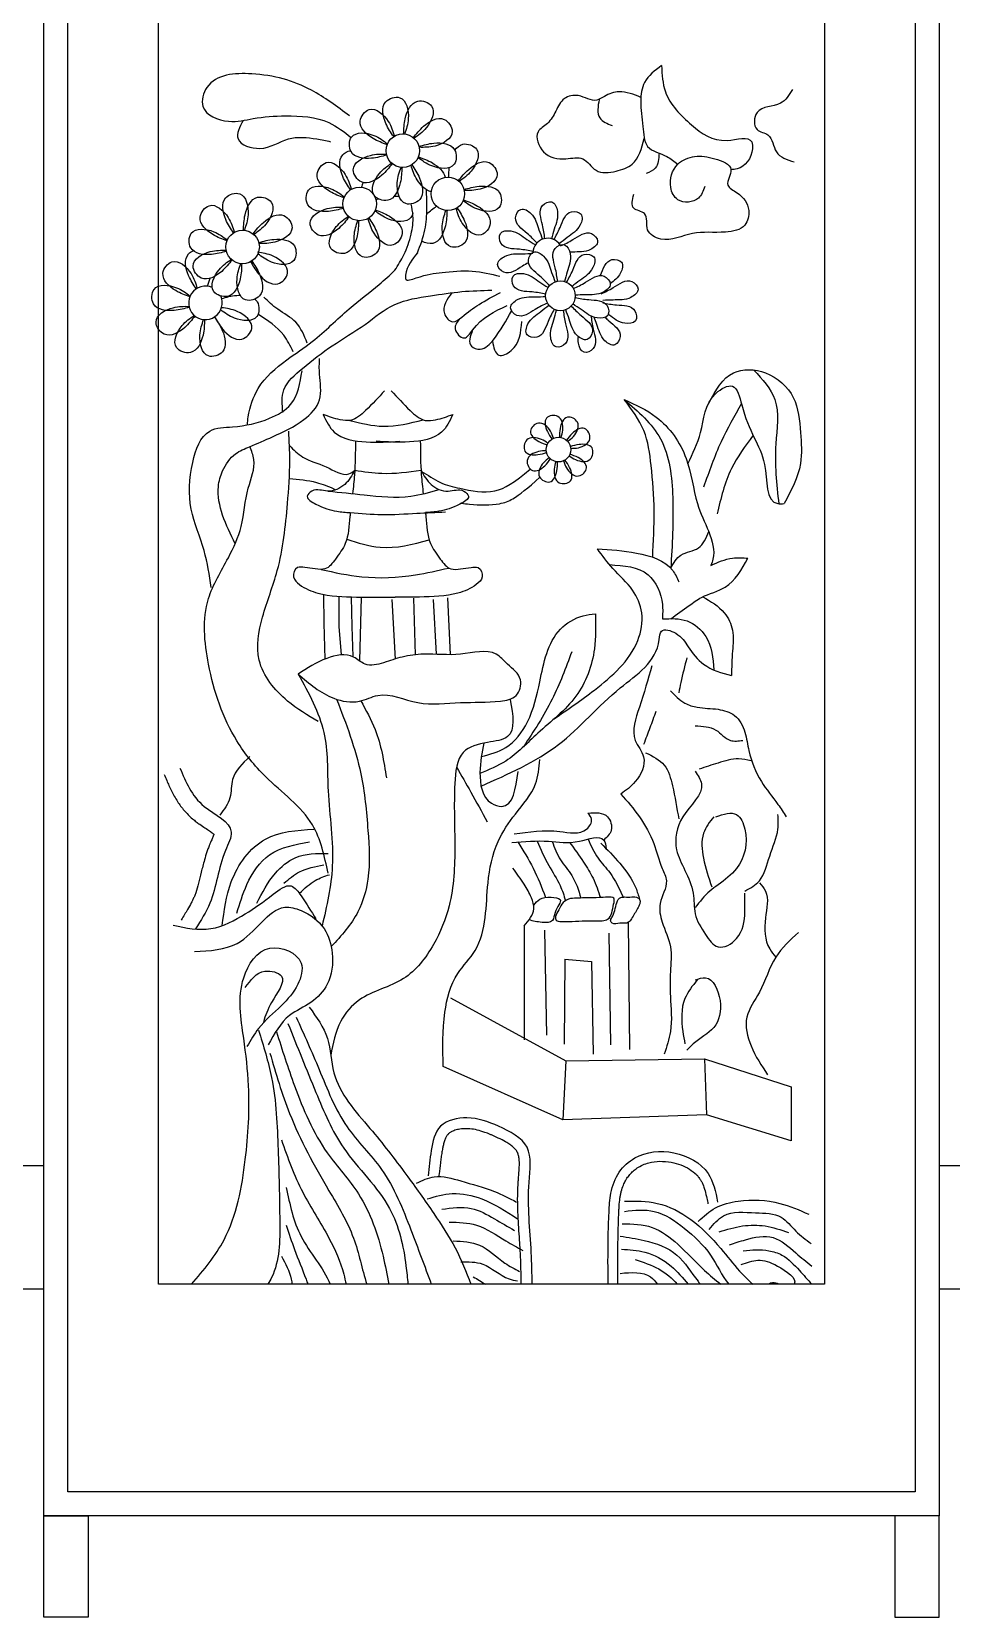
# Model space of a CAD drawing. Extents: x -66030 to 95157, y -13132 to 45879.
# Drawn here: x 17069 to 17836, y 3792 to 5115 of the extents above; entities that cross this region are included whole.
import ezdxf

# ---------------------------------------------------------------- set-up
doc = ezdxf.new("R2010")
doc.units = 0
doc.header["$LTSCALE"] = 100
doc.header["$MEASUREMENT"] = 0
doc.layers.add('7', color=105, linetype='CONTINUOUS')

msp = doc.modelspace()

# ---------------------------------------------------------------- linework, layer by layer
at = {"layer": '7'}
for p, q in [((17312.1, 4645.3), (17312.2, 4621.3)), ((17324.7, 4643.7), (17324.8, 4618.6)), ((17335.2, 4643.2), (17335.7, 4618.6)), ((17343.4, 4643.1), (17342, 4590)), ((17369, 4641), (17371.7, 4591.4)), ((17387.1, 4642.1), (17388.4, 4595)), ((17403.5, 4641), (17406.1, 4595.4)), ((17415.5, 4642.6), (17417.7, 4595.1)), ((17312.2, 4621.3), (17313.2, 4591.4)), ((17324.8, 4618.6), (17326.7, 4594.9)), ((17335.7, 4618.6), (17336.5, 4593.5)), ((17479.4, 4368.8), (17479.4, 4273.7)), ((17566.1, 4371.5), (17567.4, 4265.7)), ((17496.3, 4365.2), (17498.2, 4277.7)), ((17550.2, 4362.7), (17551.5, 4269.5)), ((17513.5, 4341.1), (17512.8, 4270.1)), ((17513.5, 4341.1), (17535.7, 4339.2)), ((17535.7, 4339.2), (17536.9, 4261.9))]:
    msp.add_line(p, q, dxfattribs=at)
for points in [[(17078.8, 5938), (17825.7, 5938), (17825.7, 3876.5), (17078.8, 3876.5)], [(17098.8, 5918), (17805.7, 5918), (17805.7, 3896.5), (17098.8, 3896.5)], [(17174.4, 5562.4), (17730, 5562.4), (17730, 4069.8), (17174.4, 4069.8)], [(17058.4, 4066.1), (17078.8, 4066.1), (17078.8, 4168.5), (17058.4, 4168.5)], [(17825.7, 4066.1), (17846, 4066.1), (17846, 4168.5), (17825.7, 4168.5)], [(17078.8, 3876.5), (17115.7, 3876.5), (17115.7, 3791.9), (17078.8, 3791.9)], [(17825.7, 3876.5), (17788.7, 3876.5), (17788.7, 3791.9), (17825.7, 3791.9)]]:
    msp.add_lwpolyline(points, close=True, dxfattribs=at)
for points in [[(17418.1, 4308.7), (17514.1, 4256.2), (17629.9, 4257.8), (17702.3, 4234.5), (17702.3, 4189.5), (17631.5, 4211.2), (17511.7, 4207.1), (17411.9, 4251.4)], [(17514.1, 4256.2), (17511.7, 4207.1)], [(17629.9, 4257.8), (17631.5, 4211.2)]]:
    msp.add_lwpolyline(points, dxfattribs=at)
for centre, radius in [((17378.2, 5015.6), 14), ((17415.8, 4979.6), 14), ((17342.2, 4971.2), 14), ((17244.5, 4935.3), 14), ((17509.7, 4894.5), 12.4), ((17508.1, 4766.2), 10.3)]:
    msp.add_circle(centre, radius, dxfattribs=at)
for centre, radius, start, end in [((17499.1, 4930.1), 12.4, 33.0658, 177.3592), ((17213.5, 4888.6), 14, 65.8887, 24.4904)]:
    msp.add_arc(centre, radius, start, end, dxfattribs=at)
for points in [[(17333.6, 5044.6), (17301.9, 5066.1), (17252.1, 5079.7), (17214.8, 5068.4), (17211.4, 5052.5), (17232.9, 5040.1), (17253.3, 5042.4), (17280.4, 5044.6), (17316.6, 5039), (17335.2, 5026.6)], [(17594.1, 5086.6), (17579.9, 5072.5), (17576.7, 5057), (17578.6, 5035.8), (17582.5, 5019.1), (17598.6, 5010.7), (17607.6, 5004.3)], [(17594.1, 5086.6), (17597.3, 5064.7), (17619.2, 5037.1), (17648.8, 5024.2), (17669.3, 5022.9), (17670, 5017.2), (17657.1, 5000.4), (17652, 4999.8)], [(17370.6, 5027.3), (17364.1, 5038.4), (17364, 5056.4), (17375.7, 5059.8), (17382.8, 5042.4), (17379.7, 5029.5)], [(17378.9, 5029.6), (17380.2, 5042.3), (17390.7, 5056.9), (17402.2, 5052.8), (17397.7, 5034.6), (17387.6, 5025.9)], [(17576.8, 5060.1), (17558.7, 5064.7), (17546.4, 5060.9), (17540, 5057.7), (17524.6, 5061.5), (17513, 5059), (17505.9, 5048.7), (17498.8, 5038.4), (17491.1, 5031.3), (17495.6, 5014.6), (17514.3, 5008.8), (17528.4, 5008.8), (17539.4, 4999.2), (17556.1, 4998.5), (17569.6, 5004.3), (17579.7, 5025.7)], [(17542, 5058.4), (17542.6, 5042.9), (17552.9, 5036.5)], [(17703.4, 5066.7), (17693.2, 5055.1), (17673.8, 5047.4), (17673.8, 5033.2), (17682.9, 5028.7), (17689.9, 5014.6), (17704.7, 5006.2)], [(17245, 5040.8), (17240.8, 5025.4), (17258.9, 5017.5), (17282.7, 5025.4), (17306.5, 5025.4), (17317.8, 5023.1)], [(17365.1, 5020.6), (17353.4, 5025.8), (17342.7, 5040.3), (17350.2, 5049.9), (17366.1, 5040), (17371.2, 5027.7)], [(17387, 5026.4), (17395.6, 5036), (17412.6, 5041.7), (17419.5, 5031.6), (17405.1, 5019.5), (17391.9, 5018.4)], [(17364.7, 5012), (17352.1, 5009.3), (17335, 5014.8), (17335.4, 5026.9), (17354.1, 5028.3), (17365.4, 5021.3)], [(17391.7, 5019.2), (17404.2, 5021.9), (17421.4, 5016.4), (17421, 5004.3), (17402.3, 5002.9), (17390.9, 5009.9)], [(17329.1, 4976.3), (17317.4, 4981.5), (17306.7, 4996), (17314.2, 5005.6), (17330.1, 4995.7), (17335.2, 4983.4)], [(17369.4, 5004.7), (17360.8, 4995.2), (17343.7, 4989.5), (17336.9, 4999.6), (17351.2, 5011.7), (17364.5, 5012.7)], [(17377.4, 5001.6), (17376.1, 4988.8), (17365.6, 4974.2), (17354.2, 4978.4), (17358.7, 4996.6), (17368.8, 5005.2)], [(17385.8, 5003.9), (17392.2, 4992.7), (17392.3, 4974.8), (17380.6, 4971.4), (17373.6, 4988.8), (17376.7, 5001.7)], [(17424.6, 4990.5), (17433.2, 5000), (17450.2, 5005.7), (17457, 4995.6), (17442.7, 4983.5), (17429.4, 4982.5)], [(17630.1, 4985.7), (17624.9, 4976), (17607.6, 4974.7), (17601.8, 4985), (17607.6, 5004.3), (17621.7, 5010.7), (17638.5, 5008.8), (17652, 4999.8), (17649.4, 4986.9), (17657.1, 4980.5), (17666.8, 4965.7), (17663.6, 4953.5), (17647.5, 4947.7), (17619.8, 4946.4), (17593.4, 4941.9), (17582.5, 4949.6), (17579.9, 4963.1), (17570.9, 4967.6), (17570.9, 4979.2)], [(17592, 5013.5), (17588.9, 5001.1), (17581.2, 4996.6)], [(17236.9, 4947.1), (17230.5, 4958.2), (17230.4, 4976.2), (17242.1, 4979.6), (17249.1, 4962.2), (17246, 4949.2)], [(17245.3, 4949.3), (17246.6, 4962.1), (17257.1, 4976.7), (17268.5, 4972.6), (17264, 4954.3), (17253.9, 4945.7)], [(17328.7, 4967.6), (17316.1, 4964.9), (17299, 4970.4), (17299.4, 4982.6), (17318.1, 4983.9), (17329.4, 4977)], [(17390.4, 4930.4), (17396.7, 4949.6), (17398.3, 4967.5), (17397.9, 4983)], [(17428.8, 4974.6), (17440.6, 4969.4), (17451.2, 4954.9), (17443.7, 4945.3), (17427.8, 4955.2), (17422.7, 4967.5)], [(17429.3, 4983.2), (17441.8, 4985.9), (17459, 4980.5), (17458.6, 4968.3), (17439.9, 4967), (17428.5, 4973.9)], [(17231.5, 4940.4), (17219.7, 4945.6), (17209.1, 4960.1), (17216.6, 4969.7), (17232.5, 4959.8), (17237.6, 4947.5)], [(17253.3, 4946.2), (17261.9, 4955.8), (17279, 4961.4), (17285.8, 4951.3), (17271.5, 4939.3), (17258.2, 4938.2)], [(17333.4, 4960.4), (17324.8, 4950.8), (17307.7, 4945.2), (17300.9, 4955.2), (17315.2, 4967.3), (17328.5, 4968.4)], [(17355.2, 4966.2), (17367, 4961), (17377.6, 4946.5), (17370.2, 4936.9), (17354.2, 4946.8), (17349.1, 4959.1)], [(17371.6, 4915.8), (17379.1, 4928.8), (17385.1, 4946), (17386.7, 4961.1), (17385.1, 4971.1)], [(17423.4, 4967.9), (17429.8, 4956.8), (17429.9, 4938.8), (17418.2, 4935.4), (17411.1, 4952.8), (17414.2, 4965.7)], [(17490.1, 4938.6), (17481.9, 4946.6), (17472.3, 4959.7), (17476.8, 4966.6), (17485.1, 4963.2), (17491.8, 4949.6), (17494.8, 4941.7)], [(17496.7, 4942.3), (17494.8, 4953.6), (17494.8, 4969.8), (17502.5, 4972.8), (17507.2, 4965.1), (17504.6, 4950.2), (17502.4, 4942)], [(17504.3, 4941.3), (17509.4, 4951.6), (17519, 4964.7), (17526.9, 4962.6), (17526.2, 4953.6), (17515.4, 4943.1), (17508.8, 4937.8)], [(17231, 4931.7), (17218.5, 4929), (17201.3, 4934.5), (17201.7, 4946.7), (17220.4, 4948), (17231.8, 4941.1)], [(17341.4, 4957.3), (17340.1, 4944.5), (17329.6, 4929.9), (17318.2, 4934), (17322.7, 4952.2), (17332.8, 4960.9)], [(17349.8, 4959.5), (17356.2, 4948.4), (17356.3, 4930.4), (17344.6, 4927), (17337.6, 4944.4), (17340.7, 4957.3)], [(17486.8, 4931.6), (17475.5, 4933.3), (17460.1, 4938.3), (17459.6, 4946.5), (17468.3, 4948.6), (17481.8, 4941.6), (17488.8, 4936.9)], [(17258, 4938.9), (17270.6, 4941.6), (17287.7, 4936.2), (17287.3, 4924), (17268.6, 4922.7), (17257.3, 4929.6)], [(17507.4, 4906.6), (17505.4, 4917.9), (17505.4, 4934.1), (17513.1, 4937.1), (17517.8, 4929.5), (17515.3, 4914.5), (17513, 4906.4)], [(17200.5, 4893.6), (17188.8, 4898.8), (17178.1, 4913.3), (17185.6, 4922.9), (17201.5, 4913), (17206.6, 4900.7)], [(17235.7, 4924.5), (17227.1, 4914.9), (17210.1, 4909.3), (17203.2, 4919.3), (17217.6, 4931.4), (17230.8, 4932.5)], [(17243.8, 4921.4), (17242.5, 4908.6), (17232, 4894), (17220.5, 4898.1), (17225, 4916.3), (17235.1, 4925)], [(17252.1, 4923.6), (17258.6, 4912.5), (17258.7, 4894.5), (17247, 4891.1), (17239.9, 4908.5), (17243, 4921.4)], [(17250.9, 4923.7), (17257.8, 4912.9), (17273.8, 4904.6), (17282.1, 4913.4), (17269.9, 4927.6), (17257, 4930.8)], [(17390.4, 4930.4), (17380.5, 4911.7), (17380.5, 4908.6), (17389.3, 4909.4), (17411, 4914), (17436.2, 4915.1), (17459.2, 4910.9)], [(17500.7, 4902.9), (17492.5, 4911), (17483, 4924.1), (17487.4, 4931), (17495.7, 4927.5), (17502.4, 4914), (17505.4, 4906.1)], [(17514.9, 4905.7), (17520, 4916), (17529.6, 4929.1), (17537.5, 4927), (17536.8, 4918), (17526, 4907.4), (17519.4, 4902.2)], [(17497.4, 4896), (17486.1, 4897.7), (17470.7, 4902.7), (17470.2, 4910.9), (17479, 4913), (17492.4, 4906), (17499.4, 4901.3)], [(17520.5, 4900.5), (17530.7, 4905.8), (17546.1, 4910.8), (17551.3, 4904.4), (17545.5, 4897.6), (17530.5, 4895.4), (17522.1, 4895)], [(17543.7, 4896.1), (17553.8, 4901.4), (17569.3, 4906.4), (17574.5, 4900), (17568.6, 4893.2), (17553.6, 4891), (17545.2, 4890.6)], [(17200, 4885), (17187.5, 4882.3), (17170.3, 4887.7), (17170.7, 4899.9), (17189.4, 4901.2), (17200.8, 4894.3)], [(17278.1, 4797.1), (17279, 4816.1), (17294.4, 4833.9), (17319.4, 4852.9), (17346.7, 4870.7), (17371.6, 4887.3), (17401.3, 4894.5), (17427.5, 4898), (17452.4, 4899.2)], [(17419.2, 4897.1), (17412.9, 4879.8), (17419.9, 4872.8), (17427.4, 4876.8), (17441.8, 4887.3), (17459.7, 4897.3)], [(17204.7, 4877.7), (17196.2, 4868.1), (17179.1, 4862.5), (17172.3, 4872.6), (17186.6, 4884.6), (17199.9, 4885.7)], [(17221, 4877.5), (17227.9, 4866.7), (17243.8, 4858.4), (17252.2, 4867.2), (17240, 4881.5), (17227.1, 4884.6)], [(17298.4, 4855), (17289, 4872.4), (17273.8, 4883.3), (17262.2, 4893.4)], [(17425.8, 4875.5), (17421.9, 4866.9), (17429.4, 4859.4), (17436.4, 4865.9), (17465.2, 4886.3)], [(17436.4, 4866), (17435.4, 4852.4), (17442.8, 4850), (17453.8, 4857.9), (17469, 4881.8)], [(17498.9, 4888.5), (17488.7, 4883.2), (17473.3, 4878.2), (17468.1, 4884.6), (17474, 4891.4), (17488.9, 4893.6), (17497.4, 4893.9)], [(17504.5, 4883.3), (17499.4, 4873), (17489.9, 4859.9), (17481.9, 4862), (17482.6, 4871), (17493.4, 4881.5), (17500, 4886.8)], [(17512.1, 4882.3), (17514, 4871), (17514, 4854.8), (17506.3, 4851.8), (17501.6, 4859.5), (17504.2, 4874.4), (17506.4, 4882.6)], [(17518.8, 4886), (17527, 4878), (17536.5, 4864.9), (17532, 4858), (17523.7, 4861.4), (17517, 4875), (17514.1, 4882.9)], [(17522, 4893), (17533.3, 4891.3), (17548.7, 4886.3), (17549.2, 4878.1), (17540.5, 4876), (17527.1, 4883), (17520, 4887.7)], [(17212.8, 4874.6), (17211.5, 4861.8), (17201, 4847.2), (17189.5, 4851.3), (17194, 4869.6), (17204.2, 4878.2)], [(17221.1, 4876.8), (17227.6, 4865.7), (17227.7, 4847.7), (17216, 4844.3), (17208.9, 4861.7), (17212, 4874.7)], [(17286.8, 4847.8), (17278.8, 4861.6), (17257.8, 4879)], [(17453, 4856.8), (17458.3, 4845), (17468.6, 4848.8), (17477.4, 4873.2)], [(17238.3, 4687.6), (17227.9, 4711.6), (17224.3, 4735.4), (17227.9, 4748.4), (17238.6, 4762.7), (17250.4, 4768.6), (17269.5, 4776.9), (17295.6, 4791.2), (17308.7, 4807.8), (17308.7, 4829.2), (17308.7, 4842.2)], [(17218.4, 4651.1), (17212.4, 4681.9), (17201.7, 4716.4), (17202.9, 4755.5), (17217.2, 4781.7), (17236.2, 4785.2), (17267.1, 4792.3), (17284.9, 4804.2), (17294.1, 4831.9)], [(17633.7, 4805.3), (17654.2, 4830.3), (17680.8, 4830.3), (17704, 4809.6), (17710, 4780.4), (17710, 4754.6), (17696.3, 4721.1)], [(17616.1, 4754.4), (17626.6, 4780.4), (17639.5, 4813.1), (17653.3, 4819.1), (17661, 4803.6), (17671.4, 4776.1), (17680, 4753.8), (17691.1, 4721.1), (17696.3, 4721.1)], [(17363, 4815.2), (17347.2, 4798.8), (17334.6, 4790.6), (17325.9, 4791.1), (17311.7, 4795.5)], [(17368.5, 4815.2), (17384.3, 4798.8), (17396.9, 4790.6), (17405.6, 4791.1), (17419.9, 4795.5)], [(17563, 4807.9), (17593.1, 4775.3), (17603.4, 4726.3), (17601.8, 4667.2)], [(17563, 4807.9), (17589.7, 4793.3), (17614.6, 4758.9), (17624.1, 4721.1), (17633.5, 4697.9)], [(17586.7, 4676.4), (17587.9, 4715.1), (17585.4, 4752.9), (17579.3, 4782.1), (17563, 4807.9)], [(17660.8, 4804.6), (17643.8, 4772.7), (17629.2, 4734.9)], [(17311.7, 4795.5), (17321, 4780.8), (17347.7, 4772.6), (17375.6, 4773.1)], [(17334.1, 4790.5), (17361.9, 4785.7), (17395.2, 4791)], [(17419.9, 4795.5), (17410.6, 4780.8), (17383.8, 4772.6), (17355.9, 4773.1)], [(17510.3, 4776.2), (17511.7, 4782.5), (17507.5, 4793.9), (17498.2, 4792.4), (17498.8, 4781.3), (17502.7, 4774.9)], [(17515.8, 4773), (17520.6, 4777.2), (17523.9, 4789), (17515.5, 4793.2), (17509.4, 4783.9), (17508.9, 4776.5)], [(17307.6, 4539.3), (17282, 4556.4), (17258.4, 4590.5), (17261.2, 4626.4), (17273.5, 4665.2), (17282, 4721.1), (17283.9, 4757.1), (17283, 4781.7)], [(17499.3, 4771.4), (17493.8, 4774.7), (17481.6, 4774.2), (17480.1, 4764.9), (17490.9, 4762), (17498.1, 4763.8)], [(17504, 4775.6), (17501.5, 4781.5), (17491.3, 4788.3), (17484.7, 4781.6), (17491.7, 4772.9), (17498.6, 4770.1)], [(17518.3, 4767.2), (17524.7, 4767.8), (17534.3, 4775.3), (17529.9, 4783.8), (17519.5, 4779.7), (17514.7, 4774.1)], [(17670.4, 4778.1), (17652.4, 4750.3), (17640.4, 4712.5)], [(17497.9, 4765.2), (17491.5, 4764.6), (17482, 4757.1), (17486.3, 4748.7), (17496.7, 4752.7), (17501.5, 4758.4)], [(17517, 4761), (17522.4, 4757.8), (17534.6, 4758.2), (17536.1, 4767.6), (17525.3, 4770.4), (17518.1, 4768.7)], [(17500.4, 4759.4), (17495.6, 4755.2), (17492.3, 4743.5), (17500.8, 4739.2), (17506.8, 4748.5), (17507.4, 4756)], [(17505.9, 4756.2), (17504.5, 4750), (17508.7, 4738.5), (17518, 4740), (17517.4, 4751.2), (17513.5, 4757.5)], [(17512.2, 4756.8), (17514.7, 4750.9), (17524.9, 4744.2), (17531.5, 4750.9), (17524.5, 4759.5), (17517.6, 4762.3)], [(17338.1, 4748.9), (17329.7, 4737.1), (17315.5, 4731.6), (17302.4, 4731.6), (17298.5, 4727.3), (17305.7, 4720.7), (17323.1, 4714.7), (17334.4, 4713.6)], [(17338.1, 4748.9), (17360.8, 4746.4), (17393.4, 4748.9)], [(17393.4, 4748.9), (17401.8, 4737.1), (17416, 4731.6), (17429.1, 4731.6), (17433, 4727.3), (17425.9, 4720.7), (17408.4, 4714.7), (17397.1, 4713.6)], [(17316, 4731.6), (17346.1, 4728.4), (17384.9, 4727.3), (17408.5, 4733)], [(17334.4, 4713.6), (17360.8, 4712), (17389.8, 4713.1), (17413.8, 4714.2)], [(17601.8, 4667.2), (17610.3, 4678.2), (17624.9, 4684.2), (17633.5, 4697.9)], [(17633.5, 4697.9), (17637, 4674.7), (17635.2, 4669.6)], [(17331.5, 4691.5), (17359.2, 4684.7), (17400.2, 4690.8)], [(17504.4, 4541.5), (17538.1, 4565.6), (17574.2, 4606.8), (17577.6, 4630), (17569.9, 4648.9), (17553.5, 4667), (17540.6, 4683.3)], [(17540.6, 4683.3), (17573.3, 4679.9), (17603.4, 4665.3), (17608.6, 4655.8)], [(17550.7, 4670.2), (17582.8, 4661.8), (17594.8, 4636.9), (17594.8, 4624.9)], [(17601.7, 4625.1), (17617.2, 4636.1), (17627.5, 4642.9), (17647.3, 4651.5), (17666.2, 4675.6)], [(17635.2, 4669.6), (17653.3, 4675.6), (17666.2, 4675.6)], [(17310, 4666.2), (17343.9, 4660.1), (17388.7, 4661.7), (17416.5, 4667.4)], [(17628.5, 4643.4), (17646.4, 4630), (17653.3, 4615.4), (17653.3, 4598.2), (17652.4, 4577.6)], [(17538.9, 4629.2), (17538.1, 4600), (17522.6, 4560.4), (17490.8, 4529.5), (17464.1, 4506.3), (17442.6, 4496)], [(17443.8, 4510.1), (17464.1, 4517.5), (17482.2, 4539), (17492.5, 4572.5), (17509.7, 4616.3), (17528.6, 4627.5), (17538.9, 4629.2)], [(17594.8, 4624.9), (17615.5, 4623.2), (17630.9, 4610.3), (17637.8, 4582.3)], [(17443.5, 4485.4), (17508, 4520.1), (17559.6, 4567.3), (17592.2, 4607.7), (17594, 4614.6), (17606, 4612.9), (17616.3, 4601.7), (17629.2, 4587.1), (17652.4, 4577.6)], [(17290.9, 4578.9), (17320.6, 4558.7), (17342, 4556.3), (17357.4, 4561.1), (17390.7, 4555.1), (17426.4, 4555.1), (17459.6, 4556.3), (17472.7, 4561.1), (17476.3, 4574.1), (17465.6, 4587.2), (17456.1, 4595.5), (17426.4, 4595.5), (17395.5, 4595.5), (17377.6, 4593.1), (17362.2, 4588.4), (17346.7, 4587.2), (17337.2, 4593.1), (17314.7, 4592), (17291, 4578.8)], [(17519.2, 4597.4), (17502.8, 4557.9), (17478.9, 4518.2)], [(17615.3, 4592.5), (17610.1, 4571.9), (17608.4, 4563.2)], [(17290.9, 4578.9), (17312.3, 4530.2), (17315.9, 4481.5), (17319.4, 4418.6), (17310.9, 4368.7)], [(17586, 4585.7), (17575.6, 4551.2), (17572.2, 4523.6), (17579.1, 4509.8), (17572.2, 4489.2), (17560.1, 4478.8)], [(17601.5, 4565), (17613.6, 4554.6), (17623.9, 4551.2), (17641.2, 4549.5), (17655, 4544.3), (17663.6, 4530.5), (17667, 4515), (17677.4, 4489.2), (17691.2, 4470.2), (17698.1, 4459.9)], [(17467.9, 4557.5), (17465.6, 4526.7), (17448.9, 4521.9), (17428.7, 4513.6), (17421.6, 4487.5), (17421.6, 4435.2), (17416.8, 4385.4), (17403.8, 4353.3), (17378.8, 4324.8), (17342, 4307), (17326.5, 4289.2), (17318.1, 4260.8)], [(17323, 4557.9), (17343.2, 4495.8), (17349.1, 4448.3), (17349.1, 4407.9), (17340.8, 4380.6), (17318.5, 4351.5)], [(17343.1, 4556.6), (17355.1, 4532.6), (17364.6, 4492.2)], [(17589.4, 4547.7), (17584.3, 4534), (17579.1, 4520.2)], [(17622.2, 4535.7), (17639.4, 4532.2), (17651.5, 4523.6), (17661.9, 4523.6)], [(17445.8, 4521.3), (17442.6, 4496.9), (17452.1, 4471.1), (17460.7, 4468.5), (17474.4, 4497.7)], [(17580.8, 4513.3), (17596.3, 4502.9), (17603.2, 4485.7), (17608.4, 4458.1)], [(17192.3, 4500.5), (17212.5, 4468.5), (17235.1, 4447.1), (17230.3, 4431.7), (17217.2, 4387.7), (17205.2, 4366.2)], [(17250.5, 4510), (17236.2, 4491), (17233.9, 4475.6), (17225.6, 4461.3)], [(17411.9, 4251.4), (17413.3, 4296.7), (17424.1, 4329), (17438.5, 4348.2), (17446.9, 4375.8), (17449.3, 4404.6), (17457.7, 4439.3), (17472.1, 4462.1), (17488.9, 4487.2), (17492.5, 4507.6)], [(17423.1, 4501.1), (17434.9, 4480.5), (17448.6, 4455.6)], [(17668.8, 4506.4), (17658.4, 4508.1), (17641.2, 4504.7), (17625.6, 4499.5)], [(17622.2, 4497.8), (17627.4, 4487.4), (17611.8, 4459.9), (17606.7, 4432.3), (17613.6, 4415.1), (17620.5, 4396.1), (17622.2, 4378.9), (17630.8, 4361.6), (17641.2, 4351.3), (17656.7, 4358.2), (17663.6, 4380.6), (17663.6, 4396.1)], [(17560.1, 4478.8), (17575.6, 4459.9), (17587.7, 4437.5), (17594.6, 4416.8), (17598.1, 4406.4), (17592.9, 4387.5), (17594.6, 4372), (17601.5, 4351.3), (17601.5, 4330.6), (17601.5, 4309.9), (17601.5, 4280.7), (17596.3, 4261.7)], [(17471.2, 4445.5), (17509.1, 4447.6), (17531.6, 4449.6), (17535.7, 4457.8), (17532.6, 4462.9)], [(17532.6, 4462.9), (17549, 4459.9), (17552.1, 4448.6), (17545.9, 4440.4)], [(17639.4, 4459.9), (17656.7, 4461.6), (17663.6, 4449.5), (17656.7, 4416.8), (17641.2, 4403), (17634.3, 4397.8), (17622.2, 4384)], [(17637.7, 4459.9), (17629.1, 4446.1), (17629.1, 4425.4), (17636, 4401.3)], [(17663.6, 4397.8), (17675.7, 4406.4), (17684.3, 4427.1), (17691.2, 4449.5), (17691.2, 4461.6)], [(17227.6, 4369), (17235.1, 4405.5), (17263.6, 4441.2), (17304, 4449.5)], [(17239.8, 4379.4), (17248.1, 4403.2), (17267.1, 4428.1), (17300.4, 4438.8)], [(17469.1, 4438.4), (17499.9, 4439.4), (17525.5, 4439.4), (17545.9, 4440.4), (17548, 4433.2)], [(17474.1, 4438.8), (17487, 4416.9), (17497.2, 4392.6)], [(17490.2, 4439.6), (17500, 4419.2), (17509.4, 4402.5), (17514, 4389.8)], [(17502.8, 4439.2), (17509.8, 4423.9), (17519.2, 4410.9), (17526.8, 4392.1)], [(17517.4, 4438.4), (17529, 4422), (17536.9, 4408.5), (17543.1, 4392.4)], [(17532.8, 4441.2), (17541.1, 4425.3), (17550.9, 4413.2), (17562, 4392.9)], [(17543.4, 4437.9), (17559.3, 4421), (17572.6, 4400.5), (17575.7, 4391)], [(17256.4, 4387.7), (17271.9, 4412.7), (17288.5, 4425.7), (17315.9, 4429.3)], [(17279, 4404.4), (17292.1, 4413.9), (17312.3, 4419.8)], [(17292.1, 4396), (17305.2, 4406.7), (17317, 4411.5)], [(17479.4, 4368.8), (17487.6, 4383.1), (17485.5, 4392.3), (17479.4, 4403.6), (17470.1, 4416.9)], [(17186.7, 4369.3), (17218.1, 4366.5), (17246.8, 4378.8), (17270.1, 4395.2), (17285.1, 4402.1), (17293.3, 4393.9), (17305.6, 4374.7)], [(17487.4, 4386.1), (17492.5, 4391.1), (17501.9, 4392.7), (17509.4, 4390.9), (17505.2, 4380.1), (17503.1, 4373.4), (17494.4, 4371.7), (17483.5, 4373.8)], [(17518, 4391.7), (17531.7, 4392.2), (17542, 4392.4), (17549.2, 4392.8), (17554.3, 4392), (17554.1, 4386.8), (17552.5, 4379.8), (17549.1, 4374.3), (17544.6, 4373.1), (17533.2, 4373), (17510.4, 4372.4), (17506.2, 4373.6), (17505.7, 4376.5), (17508.4, 4382.3), (17512, 4388.3), (17518, 4391.7)], [(17563.4, 4392.9), (17560.1, 4392.5), (17555.1, 4381.7), (17552.7, 4375.9), (17551.6, 4373.1), (17553, 4371), (17559.4, 4371), (17566.6, 4371.8), (17568.9, 4374.8), (17571.6, 4379), (17574, 4383.3), (17575.9, 4387.2), (17576.1, 4390.2), (17574.3, 4392.3), (17569.2, 4392.9), (17563.4, 4392.9)], [(17675.7, 4404.7), (17680.8, 4397.8), (17680.8, 4375.4), (17684.3, 4349.6), (17689.4, 4342.7)], [(17204.4, 4347.4), (17240, 4354.2), (17260.5, 4372), (17279.7, 4384.3), (17293.3, 4381.6), (17312.5, 4366.5), (17319.3, 4346), (17315.2, 4320.1), (17301.5, 4305), (17283.8, 4294.1), (17266, 4269.5)], [(17708.4, 4363.4), (17689.4, 4342.7), (17675.7, 4313.4), (17665.3, 4292.7), (17668.8, 4268.6), (17682.6, 4244.5)], [(17246.8, 4317.3), (17263.2, 4331), (17276.9, 4326.9), (17268.7, 4305), (17261.9, 4288.6)], [(17623.9, 4323.7), (17613.6, 4308.2), (17611.8, 4280.7), (17613.6, 4270.3)], [(17622.2, 4323.7), (17630.8, 4325.5), (17642.9, 4306.5), (17637.7, 4284.1), (17620.5, 4270.3), (17615.3, 4265.1)], [(17389.6, 4154.2), (17404.5, 4159.5), (17426.5, 4156), (17454.6, 4147.2), (17473, 4138.4)], [(17398.4, 4141), (17419.5, 4145.4), (17444.1, 4141), (17473.9, 4124.4)], [(17410.7, 4132.3), (17435.3, 4133.1), (17454.6, 4124.4), (17471.3, 4114.7)], [(17624.6, 4122.1), (17639.2, 4133.6), (17658, 4139.1), (17692.7, 4137.3), (17717, 4128.2)], [(17633.7, 4115.4), (17645.9, 4126.9), (17672.6, 4129.4), (17693.9, 4125.7), (17706.1, 4114.2), (17718.9, 4103.8)], [(17416.8, 4121.7), (17439.7, 4119.1), (17464.3, 4105.9), (17478.3, 4098)], [(17642.2, 4113.6), (17661.7, 4118.4), (17680.5, 4118.4), (17700, 4113)], [(17420.3, 4105.9), (17442.3, 4102.4), (17463.4, 4087.5), (17475.7, 4080.5)], [(17650.7, 4102.6), (17664.1, 4106.9), (17687.2, 4108.7), (17706.1, 4095.9), (17719.5, 4085)], [(17426.5, 4088.4), (17444.9, 4086.6), (17466.9, 4074.3), (17473.9, 4072.6)], [(17662.3, 4097.8), (17683.6, 4097.8), (17694.5, 4094.1), (17709.1, 4081.3), (17719.5, 4069.8)]]:
    msp.add_spline(points, degree=3, dxfattribs=at)
for points, knots in [([(17334.6, 4983), (17332.3, 4986.4), (17326.7, 4994.6), (17323.4, 5010.6), (17332.1, 5015.1), (17334.5, 5015.6)], [0, 0, 0, 0, 16.105762, 38.635505, 47.464391, 47.464391, 47.464391, 47.464391]), ([(17421.6, 5015.9), (17423.3, 5018.5), (17428.6, 5023.1), (17445.6, 5017.2), (17437.1, 4998.3), (17428.7, 4992.4), (17425.2, 4990)], [27.865499, 27.865499, 27.865499, 27.865499, 38.635505, 53.887987, 77.394503, 94.065116, 94.065116, 94.065116, 94.065116]), ([(17401.9, 4981.2), (17397.4, 4982.4), (17388.9, 4990.9), (17386.3, 4999.4), (17385.1, 5003.5)], [59.643983, 59.643983, 59.643983, 59.643983, 77.394503, 94.065116, 94.065116, 94.065116, 94.065116]), ([(17391.2, 5010.6), (17395.1, 5009.1), (17403.6, 5006), (17412.6, 4998.3), (17413.5, 4993.4)], [0, 0, 0, 0, 16.105762, 35.352515, 35.352515, 35.352515, 35.352515]), ([(17386.5, 4963.3), (17386.2, 4962), (17383.1, 4954.9), (17366.5, 4956.7), (17358.3, 4962.9), (17354.9, 4965.5)], [49.293655, 49.293655, 49.293655, 49.293655, 53.887987, 77.394503, 94.065116, 94.065116, 94.065116, 94.065116]), ([(17415, 4965.7), (17414.9, 4961.5), (17414.5, 4951.6), (17407.5, 4936), (17396.7, 4938.5), (17394.1, 4940.2)], [0, 0, 0, 0, 16.105762, 38.635505, 49.886187, 49.886187, 49.886187, 49.886187]), ([(17509.9, 4936.1), (17513.3, 4937.7), (17521.3, 4941.5), (17533.1, 4950.7), (17543.5, 4939.6), (17532.9, 4930.4), (17524.1, 4931.2), (17518.3, 4931), (17517.5, 4931)], [0, 0, 0, 0, 14.376116, 34.686548, 45.015784, 56.292962, 75.27332, 78.249716, 78.249716, 78.249716, 78.249716]), ([(17205.9, 4900.3), (17203.6, 4903.7), (17198.1, 4912), (17195, 4926.9), (17201.8, 4931.5), (17203.4, 4932.1)], [0, 0, 0, 0, 16.105762, 38.635505, 44.390546, 44.390546, 44.390546, 44.390546]), ([(17483, 4922), (17481.4, 4921.2), (17474.9, 4917.6), (17465, 4909.9), (17454.6, 4921), (17465.2, 4930.2), (17475.9, 4929.3), (17483.8, 4929.8), (17486.6, 4930)], [7.271433, 7.271433, 7.271433, 7.271433, 14.376116, 34.686548, 45.015784, 56.292962, 75.27332, 85.833329, 85.833329, 85.833329, 85.833329]), ([(17543.1, 4911.4), (17543.1, 4911.5), (17545.4, 4916.9), (17548.2, 4926.7), (17563.2, 4923.8), (17560.2, 4911.3), (17554.6, 4907.1), (17551.3, 4904.6)], [14.14856, 14.14856, 14.14856, 14.14856, 14.376116, 34.686548, 45.015784, 56.292962, 71.862803, 71.862803, 71.862803, 71.862803]), ([(17248.6, 4786.9), (17248.7, 4789.1), (17249.8, 4799.8), (17256.8, 4821.1), (17279.1, 4840.2), (17307.3, 4858.5), (17330.6, 4882.6), (17355.2, 4900.5), (17367.3, 4911.8), (17371.6, 4915.8)], [516.757438, 516.757438, 516.757438, 516.757438, 525.075699, 556.611888, 598.718923, 631.777418, 683.457503, 723.683344, 745.815424, 745.815424, 745.815424, 745.815424]), ([(17227.1, 4892.2), (17231, 4893.3), (17235.8, 4894.7), (17241.5, 4895), (17242.5, 4895)], [0, 0, 0, 0, 16.105762, 19.406338, 19.406338, 19.406338, 19.406338]), ([(17254.7, 4891.8), (17255.5, 4891.1), (17258.8, 4887.3), (17258.5, 4871.8), (17237.9, 4874), (17229.7, 4880.2), (17226.3, 4882.8)], [34.597679, 34.597679, 34.597679, 34.597679, 38.635505, 53.887987, 77.394503, 94.065116, 94.065116, 94.065116, 94.065116]), ([(17545.1, 4888.6), (17548.8, 4887.9), (17557.5, 4886.3), (17572.4, 4886.8), (17574.3, 4871.7), (17560.3, 4870.5), (17554.1, 4875.8), (17549.9, 4878.9), (17549.7, 4879)], [0, 0, 0, 0, 14.376116, 34.686548, 45.015784, 56.292962, 75.27332, 76.04652, 76.04652, 76.04652, 76.04652]), ([(17535.2, 4878), (17535.7, 4874.3), (17536.8, 4865.5), (17541.9, 4851.4), (17528.2, 4845), (17524.4, 4853.9), (17524.5, 4858.8), (17524.7, 4860.5)], [0, 0, 0, 0, 14.376116, 34.686548, 45.015784, 56.292962, 62.776986, 62.776986, 62.776986, 62.776986]), ([(17547, 4876.4), (17548, 4875.5), (17553.1, 4870.8), (17562.9, 4864.1), (17555.6, 4850.8), (17543.6, 4858.1), (17541.3, 4867.9), (17538.7, 4874.6), (17538, 4876.6)], [9.387127, 9.387127, 9.387127, 9.387127, 14.376116, 34.686548, 45.015784, 56.292962, 75.27332, 83.194925, 83.194925, 83.194925, 83.194925]), ([(17671.1, 4832.6), (17678.3, 4824.8), (17694.2, 4807.5), (17687.2, 4766), (17690, 4737.4), (17691.9, 4721)], [0, 0, 0, 0, 37.845596, 84.169368, 146.703461, 146.703461, 146.703461, 146.703461]), ([(17315.9, 4412.7), (17312.8, 4426.9), (17305.8, 4460.2), (17266.2, 4487.7), (17232.1, 4530.2), (17214.6, 4581.6), (17209.7, 4638), (17231.8, 4672.8), (17245.6, 4703.1), (17246.6, 4731.4), (17256.8, 4753.9), (17251.9, 4765.1), (17250.8, 4768.7)], [0, 0, 0, 0, 53.183547, 123.71991, 171.378128, 257.081294, 325.53697, 373.141983, 408.519028, 449.383619, 479.737233, 493.913815, 493.913815, 493.913815, 493.913815]), ([(17283.6, 4769.6), (17287.2, 4766), (17295.8, 4757.3), (17313.6, 4753.8), (17329.5, 4742.6), (17336.5, 4747.6), (17338.1, 4748.9)], [0, 0, 0, 0, 18.519815, 44.980973, 69.874482, 77.412051, 77.412051, 77.412051, 77.412051]), ([(17338.7, 4773.5), (17338.6, 4764), (17338.6, 4749.2), (17336.9, 4734.7), (17336.2, 4729.4)], [0, 0, 0, 0, 35.348607, 55.481443, 55.481443, 55.481443, 55.481443]), ([(17392.8, 4773.5), (17392.9, 4764), (17393, 4749.2), (17394.6, 4734.6), (17395.3, 4729.3)], [0, 0, 0, 0, 35.348607, 55.640953, 55.640953, 55.640953, 55.640953]), ([(17393.9, 4748), (17399.1, 4745.1), (17408.9, 4737.7), (17429.6, 4733), (17455, 4728), (17471.1, 4738.6), (17484.6, 4749.8)], [150.427264, 150.427264, 150.427264, 150.427264, 172.750339, 194.002411, 230.745147, 264.121341, 264.121341, 264.121341, 264.121341]), ([(17283.5, 4742.1), (17291.2, 4741.4), (17304, 4740.3), (17316.5, 4735.4), (17321.8, 4732.9), (17322.3, 4732.7)], [0, 0, 0, 0, 28.568107, 48.103921, 50.229513, 50.229513, 50.229513, 50.229513]), ([(17427.3, 4721.4), (17429.5, 4721.2), (17439.3, 4719.7), (17458.1, 4719.9), (17471.9, 4725.2), (17482.2, 4733.9), (17492.5, 4743.1)], [184.595286, 184.595286, 184.595286, 184.595286, 192.808977, 221.597656, 240.129094, 270.350815, 270.350815, 270.350815, 270.350815]), ([(17334.4, 4713.6), (17334.3, 4712.5), (17333.4, 4703.7), (17332.8, 4689.3), (17322.9, 4676.1), (17315.1, 4665.3), (17304.7, 4666.8), (17297.5, 4667.4), (17289, 4669.2), (17285.3, 4659.4), (17294.2, 4651.1), (17311.9, 4643.8), (17339.6, 4643), (17361.1, 4643.1), (17371.8, 4643.2)], [75.412014, 75.412014, 75.412014, 75.412014, 79.410614, 107.876824, 127.250181, 142.265645, 152.538892, 163.582135, 171.115764, 181.541177, 191.809629, 212.949646, 253.565639, 293.973785, 293.973785, 293.973785, 293.973785]), ([(17397.2, 4713.4), (17397.3, 4712.4), (17398.1, 4703.7), (17398.7, 4689.3), (17408.6, 4676.1), (17416.4, 4665.3), (17426.8, 4666.8), (17434, 4667.4), (17442.5, 4669.2), (17446.2, 4659.4), (17437.3, 4651.1), (17419.6, 4643.8), (17396, 4643.1), (17378.5, 4643.1), (17371.8, 4643.2)], [75.576271, 75.576271, 75.576271, 75.576271, 79.410614, 107.876824, 127.250181, 142.265645, 152.538892, 163.582135, 171.115764, 181.541177, 191.809629, 212.949646, 253.565639, 278.906271, 278.906271, 278.906271, 278.906271]), ([(17179.2, 4495.2), (17179.8, 4493.6), (17180.5, 4491.8), (17182.4, 4487.3), (17183.7, 4484.4), (17186.6, 4478.5), (17188.3, 4475.4), (17191.9, 4470), (17193.7, 4467.5), (17197.8, 4462.7), (17200.1, 4460.4), (17203.2, 4457.7), (17203.8, 4457.3), (17204.8, 4456.5), (17205.3, 4456.1), (17206.8, 4455), (17207.8, 4454.2), (17210.3, 4452.5), (17211.8, 4451.5), (17214.5, 4449.7), (17215.8, 4448.9), (17218, 4447.3), (17218.9, 4446.6), (17220, 4445.7), (17220.3, 4445.4), (17220.6, 4445.2)], [0, 0, 0, 0, 6.806524, 6.806524, 17.690606, 17.690606, 28.574688, 28.574688, 37.576351, 37.576351, 46.578013, 46.578013, 48.342009, 48.342009, 50.106005, 50.106005, 53.633998, 53.633998, 59.064555, 59.064555, 64.495112, 64.495112, 69.925669, 69.925669, 72.537813, 72.537813, 72.537813, 72.537813]), ([(17220.6, 4445.2), (17220.5, 4445), (17220.4, 4444.7), (17220.2, 4444), (17219.9, 4443.5), (17219.3, 4442), (17218.9, 4441), (17218.2, 4439.4), (17218, 4438.9), (17217.6, 4438), (17217.5, 4437.7), (17217.2, 4437), (17217.1, 4436.7), (17216.8, 4436.1), (17216.7, 4435.9), (17216.4, 4435), (17216.2, 4434.4), (17215.5, 4432.7), (17215.1, 4431.6), (17214, 4428.2), (17213.3, 4426), (17211.7, 4420.3), (17210.8, 4416.9), (17209.3, 4410.4), (17208.6, 4407.3), (17207.1, 4401.6), (17206.3, 4398.9), (17205, 4395.4), (17204.7, 4394.4), (17204.1, 4393), (17203.9, 4392.5), (17203.5, 4391.7), (17203.3, 4391.2), (17202.7, 4389.9), (17202.2, 4389), (17200.8, 4386.3), (17199.8, 4384.4), (17197, 4379.7), (17195.2, 4376.8), (17193.3, 4373.7)], [95.36037, 95.36037, 95.36037, 95.36037, 96.731453, 96.731453, 99.473619, 99.473619, 103.497324, 103.497324, 105.27926, 105.27926, 106.465784, 106.465784, 107.396725, 107.396725, 108.327667, 108.327667, 110.18955, 110.18955, 113.913317, 113.913317, 121.360851, 121.360851, 133.811765, 133.811765, 146.26268, 146.26268, 158.713594, 158.713594, 163.771051, 163.771051, 166.0302, 166.0302, 168.289349, 168.289349, 172.807648, 172.807648, 181.844245, 181.844245, 195.038789, 195.038789, 195.038789, 195.038789]), ([(17202, 4069.8), (17212.2, 4081.5), (17236.7, 4111.5), (17247.9, 4171.5), (17251.3, 4228.1), (17245.4, 4278.6), (17238.1, 4319.2), (17262.3, 4358.1), (17298.3, 4343.1), (17291, 4317.4), (17276.4, 4300.9), (17258.6, 4286.4), (17251.2, 4273.3), (17248.2, 4268.1)], [13.185829, 13.185829, 13.185829, 13.185829, 70.928143, 157.761127, 234.911679, 284.847326, 348.219565, 389.48167, 425.511954, 448.040179, 476.139195, 510.062566, 532.399011, 532.399011, 532.399011, 532.399011]), ([(17300.2, 4300.9), (17306.2, 4292.7), (17318.1, 4276.3), (17318.4, 4236.2), (17350.3, 4201.5), (17379.4, 4164.1), (17403, 4130.7), (17422.7, 4100.8), (17431.1, 4080.2), (17434.9, 4069.8)], [0, 0, 0, 0, 37.60978, 74.225449, 143.602039, 204.60883, 254.995033, 297.305724, 338.674674, 338.674674, 338.674674, 338.674674]), ([(17282.4, 4287.3), (17290.1, 4268.2), (17304.2, 4233), (17327.4, 4178), (17370.2, 4139.8), (17379.9, 4096.5), (17382, 4074.9), (17382.5, 4069.8)], [0, 0, 0, 0, 77.61337, 142.730416, 222.22457, 284.573522, 303.72691, 303.72691, 303.72691, 303.72691]), ([(17289.2, 4292.7), (17295.7, 4278.3), (17309.5, 4247.7), (17327.1, 4201.2), (17365.5, 4164.8), (17384.2, 4117.5), (17396.4, 4084.9), (17402, 4069.8)], [0, 0, 0, 0, 59.831251, 126.484468, 183.74421, 254.227533, 314.857496, 314.857496, 314.857496, 314.857496]), ([(17257.8, 4281.8), (17261.9, 4268.7), (17272.1, 4236.4), (17274.3, 4181.8), (17275.8, 4127.2), (17275.5, 4086.9), (17266.7, 4071.6), (17265.5, 4069.8)], [0, 0, 0, 0, 51.528047, 127.200901, 202.581934, 261.443203, 269.722795, 269.722795, 269.722795, 269.722795]), ([(17272.8, 4280.4), (17277.6, 4265.4), (17288.7, 4230.6), (17308.9, 4182.9), (17346.5, 4143.5), (17360, 4103.7), (17365.1, 4077.6), (17366.5, 4069.8)], [0, 0, 0, 0, 59.582906, 137.726693, 191.522963, 261.502079, 291.443087, 291.443087, 291.443087, 291.443087]), ([(17267.3, 4262.7), (17272.3, 4245.6), (17284, 4205.4), (17311.6, 4155.7), (17338.9, 4110.6), (17344.1, 4082.6), (17348.1, 4069.8)], [0, 0, 0, 0, 66.626486, 157.028025, 212.957742, 263.09175, 263.09175, 263.09175, 263.09175]), ([(17486.1, 4069.8), (17486, 4078.7), (17485.4, 4107.2), (17481, 4143.5), (17487.6, 4187), (17458.3, 4202.2), (17434.2, 4211), (17406.7, 4205), (17401.4, 4181.2), (17400, 4167.2), (17399.3, 4160.3)], [12.956303, 12.956303, 12.956303, 12.956303, 46.22529, 119.977561, 156.353884, 193.341745, 227.527236, 256.427638, 283.60544, 310.218214, 310.218214, 310.218214, 310.218214]), ([(17477.1, 4069.8), (17477, 4071.3), (17477, 4072.7), (17476.9, 4077.9), (17476.8, 4081.6), (17476.6, 4088.5), (17476.5, 4091.6), (17476.3, 4096.3), (17476.2, 4097.9), (17476, 4101.2), (17475.9, 4102.8), (17475.6, 4107.7), (17475.3, 4111.1), (17474.7, 4121.3), (17474.2, 4128.3), (17474.1, 4137.6), (17474, 4139.6), (17474.1, 4145.6), (17474.2, 4149.7), (17474.5, 4154.5), (17474.5, 4155.2), (17474.6, 4156.4), (17474.7, 4157), (17474.8, 4158.9), (17474.9, 4160.1), (17475.2, 4163.5), (17475.3, 4165.6), (17475.5, 4169.6), (17475.5, 4171.4), (17475.3, 4174.3), (17475.2, 4175.4), (17474.7, 4177.4), (17474.5, 4178.3), (17474.1, 4179.3), (17474, 4179.5), (17473.8, 4179.9), (17473.7, 4180.1), (17473.5, 4180.4), (17473.4, 4180.6), (17473.1, 4181.1), (17472.8, 4181.5), (17471.9, 4182.6), (17471.2, 4183.3), (17469.5, 4184.9), (17468.6, 4185.6), (17466.4, 4187.1), (17465.2, 4187.9), (17462.1, 4189.7), (17460, 4190.8), (17457.1, 4192.1), (17456.3, 4192.5), (17454.8, 4193.2), (17454, 4193.5), (17452.5, 4194.2), (17451.7, 4194.5), (17449.5, 4195.5), (17448, 4196), (17444.4, 4197.3), (17442.3, 4198), (17438.2, 4198.9), (17436.2, 4199.3), (17433.2, 4199.5), (17432.2, 4199.6), (17430.2, 4199.6), (17429.2, 4199.5), (17426.7, 4199.4), (17425.1, 4199.1), (17422.3, 4198.5), (17421, 4198), (17419, 4197.2), (17418.3, 4196.8), (17417.3, 4196.2), (17417, 4196), (17416.6, 4195.6), (17416.5, 4195.5), (17416.2, 4195.2), (17416.1, 4195.1), (17415.9, 4194.9), (17415.8, 4194.7), (17415.4, 4194.3), (17415.2, 4194), (17414.6, 4193.1), (17414.2, 4192.4), (17413.4, 4190.7), (17413.1, 4189.7), (17412.4, 4187.7), (17412.1, 4186.5), (17411.6, 4184.3), (17411.4, 4183.3), (17411.1, 4181.5), (17411, 4180.9), (17410.7, 4179.4), (17410.6, 4178.6), (17410.4, 4177.1), (17410.3, 4176.3), (17409.9, 4174.1), (17409.7, 4172.6), (17409.2, 4168), (17408.8, 4165), (17408.4, 4161.1), (17408.3, 4160.3), (17408.3, 4159.4)], [13.11076, 13.11076, 13.11076, 13.11076, 18.594142, 18.594142, 32.748273, 32.748273, 44.715245, 44.715245, 51.077192, 51.077192, 57.43914, 57.43914, 70.163036, 70.163036, 96.507844, 96.507844, 103.644342, 103.644342, 117.917337, 117.917337, 120.058534, 120.058534, 122.199731, 122.199731, 126.482126, 126.482126, 134.316415, 134.316415, 142.150704, 142.150704, 148.06801, 148.06801, 153.985317, 153.985317, 155.811147, 155.811147, 157.321938, 157.321938, 158.83273, 158.83273, 161.854313, 161.854313, 167.80362, 167.80362, 173.752927, 173.752927, 179.702234, 179.702234, 188.668425, 188.668425, 191.841026, 191.841026, 195.005233, 195.005233, 198.16944, 198.16944, 204.497853, 204.497853, 214.104667, 214.104667, 223.711481, 223.711481, 228.16124, 228.16124, 232.610999, 232.610999, 239.588548, 239.588548, 246.566096, 246.566096, 251.682483, 251.682483, 254.269734, 254.269734, 255.896884, 255.896884, 257.247585, 257.247585, 258.598285, 258.598285, 261.299687, 261.299687, 266.32487, 266.32487, 271.350053, 271.350053, 276.375236, 276.375236, 280.660921, 280.660921, 283.305477, 283.305477, 286.252943, 286.252943, 289.200409, 289.200409, 295.095342, 295.095342, 306.885207, 306.885207, 310.218214, 310.218214, 310.218214, 310.218214]), ([(17276.9, 4190.3), (17282.2, 4175.4), (17292.5, 4146.6), (17315.8, 4112.3), (17327.2, 4086), (17330.3, 4072.6), (17330.9, 4069.8)], [0, 0, 0, 0, 59.164627, 114.409542, 155.125732, 165.978432, 165.978432, 165.978432, 165.978432]), ([(17549.5, 4069.8), (17549.4, 4082.5), (17549.3, 4102.5), (17550.1, 4127.8), (17551.1, 4146.8), (17557.3, 4163.8), (17575.2, 4179.9), (17605, 4183), (17635.2, 4166.7), (17639.2, 4146.9), (17640.9, 4138.4)], [12.521112, 12.521112, 12.521112, 12.521112, 60.329453, 87.574387, 107.833951, 131.636382, 153.545681, 194.816412, 236.601943, 268.111906, 268.111906, 268.111906, 268.111906]), ([(17557.7, 4069.8), (17557.7, 4071), (17557.7, 4072.1), (17557.6, 4082.2), (17557.6, 4091.2), (17557.7, 4104.6), (17557.8, 4109.2), (17558, 4118.4), (17558.2, 4122.9), (17558.4, 4128.7), (17558.5, 4130), (17558.6, 4132.4), (17558.6, 4133.6), (17558.9, 4137.1), (17559.1, 4139.4), (17559.5, 4142.6), (17559.7, 4143.5), (17560.1, 4145.4), (17560.3, 4146.3), (17561, 4149.1), (17561.6, 4150.8), (17562.8, 4153.8), (17563.4, 4155), (17564.4, 4156.9), (17564.8, 4157.6), (17565.6, 4158.8), (17566, 4159.3), (17566.8, 4160.3), (17567.2, 4160.8), (17568.5, 4162.3), (17569.4, 4163.3), (17571.5, 4165.1), (17572.6, 4166), (17575.3, 4167.8), (17576.8, 4168.6), (17580.1, 4170.1), (17581.8, 4170.6), (17586.5, 4171.9), (17589.5, 4172.3), (17595.8, 4172.4), (17599, 4172.2), (17604.9, 4171), (17607.6, 4170.3), (17612.7, 4168.3), (17615.1, 4167.2), (17619.5, 4164.5), (17621.5, 4162.9), (17623.7, 4160.7), (17624.3, 4160.1), (17625.1, 4159), (17625.5, 4158.6), (17626, 4157.8), (17626.3, 4157.4), (17626.8, 4156.7), (17627, 4156.3), (17627.7, 4155), (17628.1, 4154.2), (17629.2, 4151.6), (17629.8, 4149.8), (17630.9, 4145.8), (17631.4, 4143.7), (17632.2, 4140), (17632.5, 4138.4), (17632.8, 4136.8)], [12.439707, 12.439707, 12.439707, 12.439707, 16.848938, 16.848938, 50.546814, 50.546814, 67.915284, 67.915284, 85.283754, 85.283754, 89.976961, 89.976961, 94.670169, 94.670169, 104.056584, 104.056584, 108.208886, 108.208886, 112.361188, 112.361188, 120.665793, 120.665793, 126.91775, 126.91775, 130.650779, 130.650779, 133.781756, 133.781756, 136.912734, 136.912734, 143.174688, 143.174688, 149.875158, 149.875158, 158.255348, 158.255348, 166.635539, 166.635539, 180.320898, 180.320898, 194.006258, 194.006258, 205.504678, 205.504678, 217.003099, 217.003099, 228.501519, 228.501519, 232.678129, 232.678129, 235.511271, 235.511271, 237.87388, 237.87388, 240.236489, 240.236489, 244.961707, 244.961707, 253.544895, 253.544895, 262.128083, 262.128083, 268.111906, 268.111906, 268.111906, 268.111906]), ([(17281, 4150.6), (17283.9, 4136.4), (17289.9, 4106.8), (17312, 4084.2), (17317.5, 4069.8)], [0, 0, 0, 0, 53.648581, 112.029519, 112.029519, 112.029519, 112.029519]), ([(17563.1, 4139.1), (17572.4, 4139.2), (17592.1, 4139.4), (17620.8, 4124.5), (17641.6, 4102.5), (17656.9, 4082.7), (17666.5, 4073.2), (17670.4, 4069.8)], [0, 0, 0, 0, 34.39471, 73.276433, 116.944705, 147.787658, 167.360283, 167.360283, 167.360283, 167.360283]), ([(17563.1, 4130.6), (17571.6, 4131.5), (17589.9, 4133.5), (17614.4, 4116.4), (17635.9, 4096.3), (17644.3, 4077), (17650.3, 4069.8)], [0, 0, 0, 0, 31.2681, 67.113852, 106.469141, 142.406763, 142.406763, 142.406763, 142.406763]), ([(17281, 4119.2), (17283.2, 4112.3), (17288, 4097.1), (17295, 4081), (17298.5, 4071.2), (17299, 4069.8)], [0, 0, 0, 0, 27.083165, 60.165291, 65.897949, 65.897949, 65.897949, 65.897949]), ([(17561.3, 4120.3), (17569.9, 4120.1), (17587.2, 4119.8), (17609.8, 4102.3), (17626.4, 4084.1), (17638.9, 4073.5), (17643.5, 4069.8)], [0, 0, 0, 0, 31.499419, 63.432188, 102.788315, 125.10671, 125.10671, 125.10671, 125.10671]), ([(17559.5, 4109.9), (17566.1, 4108.9), (17582.6, 4106.3), (17608.9, 4097.3), (17619.1, 4078.5), (17625.9, 4070.6), (17626.7, 4069.8)], [0, 0, 0, 0, 25.579017, 63.129973, 98.369329, 102.384713, 102.384713, 102.384713, 102.384713]), ([(17276.9, 4093.2), (17280.3, 4087), (17284.3, 4079.5), (17285.7, 4071.2), (17285.9, 4069.8)], [0, 0, 0, 0, 26.090988, 31.605278, 31.605278, 31.605278, 31.605278]), ([(17560.7, 4099), (17567.2, 4098.6), (17582.1, 4097.7), (17602, 4086.9), (17611.8, 4075.2), (17616.2, 4069.8)], [0, 0, 0, 0, 24.594017, 55.633143, 81.629689, 81.629689, 81.629689, 81.629689]), ([(17572.2, 4090.5), (17578.9, 4088.2), (17591.8, 4083.8), (17603, 4075), (17607.2, 4069.8)], [0, 0, 0, 0, 26.338613, 51.345775, 51.345775, 51.345775, 51.345775]), ([(17660.5, 4086.2), (17665.2, 4087.9), (17675.7, 4091.6), (17690.1, 4086.4), (17707.6, 4074.7), (17704.7, 4069.8)], [0, 0, 0, 0, 18.12681, 39.601576, 64.528737, 64.528737, 64.528737, 64.528737]), ([(17559.5, 4078.9), (17569, 4079.7), (17581.7, 4080.8), (17588.9, 4072.2), (17590.6, 4069.8)], [0, 0, 0, 0, 32.256578, 42.992105, 42.992105, 42.992105, 42.992105]), ([(17692.2, 4069.8), (17690.4, 4070.6), (17687.4, 4071.6), (17684.3, 4070.4), (17683.3, 4069.8)], [82.054512, 82.054512, 82.054512, 82.054512, 88.983708, 93.175483, 93.175483, 93.175483, 93.175483])]:
    msp.add_open_spline(points, degree=3, knots=knots, dxfattribs=at)
for points in [[(17416.5, 4993.6), (17416.6, 4996.2), (17416.7, 4998.8), (17417, 5001.5)], [(17345, 4989.1), (17344.6, 4987.7), (17344.1, 4986.4), (17343.7, 4985.1)], [(17355.7, 4974.8), (17356.4, 4975), (17357.1, 4975.2), (17357.8, 4975.4)], [(17371.1, 4977.7), (17372.4, 4977.7), (17373.8, 4977.7), (17375.1, 4977.5)], [(17398.2, 4962.7), (17400.8, 4965.4), (17403.6, 4967.3), (17406.4, 4969.3)], [(17217.1, 4909), (17216.6, 4906.7), (17215.8, 4904.6), (17215.1, 4902.5)], [(17437, 4076.1), (17440.4, 4073.9), (17443.9, 4071.8), (17447.4, 4069.8)]]:
    msp.add_open_spline(points, degree=3, dxfattribs=at)

doc.saveas('drawing.dxf')
